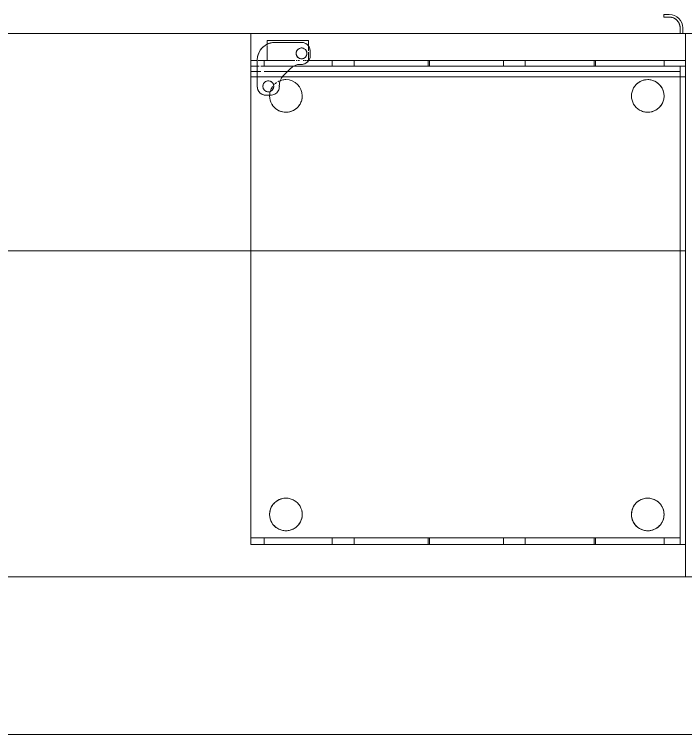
# Model space of a CAD drawing. Header units: inches. Extents: x -430 to 361, y -510 to 778.
# Drawn here: x 26.55 to 57.42, y -358.04 to -324.92 of the extents above; entities that cross this region are included whole.
import ezdxf

# ---------------------------------------------------------------- set-up
doc = ezdxf.new("R2010")
doc.units = ezdxf.units.IN
doc.header["$MEASUREMENT"] = 0
for name, color, linetype, lineweight in [('I-WALL', 8, 'Continuous', 9), ('Q-CASE', 8, 'Continuous', 9), ('Q-SPCQ', 8, 'Continuous', 9)]:
    doc.layers.add(name, color=color, linetype=linetype, lineweight=lineweight)

# ---------------------------------------------------------------- blocks, each defined once
blk = doc.blocks.new('Upper Cabinet - Standard Upper Cabinet-2743165-Test Fit - First Floor Plan')
at = {"layer": 'Q-CASE'}
for p, q in [((48.397, 0), (-47.262, 0)), ((-47.262, 0), (-47.262, -15)), ((-47.262, -15), (114.718, -15))]:
    blk.add_line(p, q, dxfattribs=at)
blk = doc.blocks.new('Equipment_Refrigerator Undercounter_HC_2 - Equipment_Refrigerator Undercounter_HC__VOA-2446914-Test Fit - First Floor Plan')
at = {"layer": 'Q-SPCQ'}
for p, q in [((0, 0), (0, -21.5)), ((0, -21.5), (0, 0)), ((20, 0), (0, 0)), ((0, 0), (0.25, 0)), ((0.25, -0.297), (0.25, 0)), ((0.25, 0), (0.25, -0.297)), ((0.25, 0), (0.985, 0)), ((0.25, 0), (20, 0)), ((20, 0), (0.25, 0)), ((0.25, 0), (0.985, 0)), ((0.25, 0), (0.985, 0)), ((0.25, -21.5), (0.25, 0)), ((0.25, -0.297), (0.25, 0)), ((0.985, -0.297), (0.25, -0.297)), ((0.25, -0.297), (20, -0.297)), ((0.25, -21.5), (0.25, -0.297)), ((0.985, 0), (4.149, 0)), ((4.149, 0), (0.985, 0)), ((0.985, 0), (4.149, 0)), ((4.149, 0), (0.985, 0)), ((0.985, 0), (4.149, 0)), ((4.149, 0), (0.985, 0)), ((0.985, 0), (4.149, 0)), ((4.149, 0), (0.985, 0)), ((0.985, 0), (4.149, 0)), ((4.149, 0), (0.985, 0)), ((0.985, 0), (4.149, 0)), ((4.149, 0), (0.985, 0)), ((0.985, 0), (4.149, 0)), ((0.985, 0), (0.985, -0.297)), ((0.985, -0.297), (0.985, 0)), ((0.985, 0), (0.985, -0.297)), ((0.985, -0.297), (0.985, 0)), ((0.985, 0), (0.985, -0.297)), ((0.985, -0.297), (0.985, 0)), ((0.985, 0), (0.985, -0.297)), ((0.985, -0.297), (0.985, 0)), ((0.985, 0), (0.985, -0.297)), ((0.985, -0.297), (0.985, 0)), ((0.985, 0), (0.985, -0.297)), ((0.985, -0.297), (0.985, 0)), ((0.985, 0), (4.149, 0)), ((0.985, 0), (4.149, 0)), ((4.149, -0.297), (0.985, -0.297)), ((4.149, -0.297), (0.985, -0.297)), ((0.985, -0.297), (4.149, -0.297)), ((4.149, -0.297), (0.985, -0.297)), ((0.985, -0.297), (4.149, -0.297)), ((4.149, -0.297), (0.985, -0.297)), ((0.985, -0.297), (4.149, -0.297)), ((4.149, -0.297), (0.985, -0.297)), ((0.985, -0.297), (4.149, -0.297)), ((4.149, -0.297), (0.985, -0.297)), ((0.985, -0.297), (4.149, -0.297)), ((4.149, -0.297), (0.985, -0.297)), ((0.985, -0.297), (4.149, -0.297)), ((4.149, 0), (4.211, 0)), ((4.149, 0), (4.149, -0.297)), ((4.149, -0.297), (4.149, 0)), ((4.149, 0), (4.149, -0.297)), ((4.149, -0.297), (4.149, 0)), ((4.149, 0), (4.149, -0.297)), ((4.149, -0.297), (4.149, 0)), ((4.149, 0), (4.149, -0.297)), ((4.149, -0.297), (4.149, 0)), ((4.149, 0), (4.149, -0.297)), ((4.149, -0.297), (4.149, 0)), ((4.149, 0), (4.149, -0.297)), ((4.149, -0.297), (4.149, 0)), ((4.149, 0), (4.211, 0)), ((4.149, 0), (4.211, 0)), ((4.211, -0.297), (4.149, -0.297)), ((4.211, 0), (7.375, 0)), ((7.375, 0), (4.211, 0)), ((4.211, 0), (7.375, 0)), ((7.375, 0), (4.211, 0)), ((4.211, 0), (7.375, 0)), ((7.375, 0), (4.211, 0)), ((4.211, 0), (7.375, 0)), ((7.375, 0), (4.211, 0)), ((4.211, 0), (7.375, 0)), ((7.375, 0), (4.211, 0)), ((4.211, 0), (7.375, 0)), ((7.375, 0), (4.211, 0)), ((4.211, 0), (7.375, 0)), ((4.211, 0), (4.211, -0.297)), ((4.211, -0.297), (4.211, 0)), ((4.211, 0), (4.211, -0.297)), ((4.211, -0.297), (4.211, 0)), ((4.211, 0), (4.211, -0.297)), ((4.211, -0.297), (4.211, 0)), ((4.211, 0), (4.211, -0.297)), ((4.211, -0.297), (4.211, 0)), ((4.211, 0), (4.211, -0.297)), ((4.211, -0.297), (4.211, 0)), ((4.211, 0), (4.211, -0.297)), ((4.211, -0.297), (4.211, 0)), ((4.211, 0), (7.375, 0)), ((4.211, 0), (7.375, 0)), ((7.375, -0.297), (4.211, -0.297)), ((7.375, -0.297), (4.211, -0.297)), ((4.211, -0.297), (7.375, -0.297)), ((7.375, -0.297), (4.211, -0.297)), ((4.211, -0.297), (7.375, -0.297)), ((7.375, -0.297), (4.211, -0.297)), ((4.211, -0.297), (7.375, -0.297)), ((7.375, -0.297), (4.211, -0.297)), ((4.211, -0.297), (7.375, -0.297)), ((7.375, -0.297), (4.211, -0.297)), ((4.211, -0.297), (7.375, -0.297)), ((7.375, -0.297), (4.211, -0.297)), ((4.211, -0.297), (7.375, -0.297)), ((7.375, 0), (8.375, 0)), ((7.375, 0), (7.375, -0.297)), ((7.375, -0.297), (7.375, 0)), ((7.375, 0), (7.375, -0.297)), ((7.375, -0.297), (7.375, 0)), ((7.375, 0), (7.375, -0.297)), ((7.375, -0.297), (7.375, 0)), ((7.375, 0), (7.375, -0.297)), ((7.375, -0.297), (7.375, 0)), ((7.375, 0), (7.375, -0.297)), ((7.375, -0.297), (7.375, 0)), ((7.375, 0), (7.375, -0.297)), ((7.375, -0.297), (7.375, 0)), ((7.375, 0), (8.375, 0)), ((7.375, 0), (8.375, 0)), ((8.375, -0.297), (7.375, -0.297)), ((8.375, 0), (11.781, 0)), ((11.781, 0), (8.375, 0)), ((8.375, 0), (11.781, 0)), ((11.781, 0), (8.375, 0)), ((8.375, 0), (11.781, 0)), ((11.781, 0), (8.375, 0)), ((8.375, 0), (11.781, 0)), ((11.781, 0), (8.375, 0)), ((8.375, 0), (11.781, 0)), ((11.781, 0), (8.375, 0)), ((8.375, 0), (11.781, 0)), ((11.781, 0), (8.375, 0)), ((8.375, 0), (11.781, 0)), ((8.375, 0), (8.375, -0.297)), ((8.375, -0.297), (8.375, 0)), ((8.375, 0), (8.375, -0.297)), ((8.375, -0.297), (8.375, 0)), ((8.375, 0), (8.375, -0.297)), ((8.375, -0.297), (8.375, 0)), ((8.375, 0), (8.375, -0.297)), ((8.375, -0.297), (8.375, 0)), ((8.375, 0), (8.375, -0.297)), ((8.375, -0.297), (8.375, 0)), ((8.375, 0), (8.375, -0.297)), ((8.375, -0.297), (8.375, 0)), ((8.375, 0), (11.781, 0)), ((8.375, 0), (11.781, 0)), ((11.781, -0.297), (8.375, -0.297)), ((11.781, -0.297), (8.375, -0.297)), ((8.375, -0.297), (11.781, -0.297)), ((11.781, -0.297), (8.375, -0.297)), ((8.375, -0.297), (11.781, -0.297)), ((11.781, -0.297), (8.375, -0.297)), ((8.375, -0.297), (11.781, -0.297)), ((11.781, -0.297), (8.375, -0.297)), ((8.375, -0.297), (11.781, -0.297)), ((11.781, -0.297), (8.375, -0.297)), ((8.375, -0.297), (11.781, -0.297)), ((11.781, -0.297), (8.375, -0.297)), ((8.375, -0.297), (11.781, -0.297)), ((11.781, 0), (11.844, 0)), ((11.781, 0), (11.781, -0.297)), ((11.781, -0.297), (11.781, 0)), ((11.781, 0), (11.781, -0.297)), ((11.781, -0.297), (11.781, 0)), ((11.781, 0), (11.781, -0.297)), ((11.781, -0.297), (11.781, 0)), ((11.781, 0), (11.781, -0.297)), ((11.781, -0.297), (11.781, 0)), ((11.781, 0), (11.781, -0.297)), ((11.781, -0.297), (11.781, 0)), ((11.781, 0), (11.781, -0.297)), ((11.781, -0.297), (11.781, 0)), ((11.781, 0), (11.844, 0)), ((11.781, 0), (11.844, 0)), ((11.844, -0.297), (11.781, -0.297)), ((11.844, 0), (15.25, 0)), ((15.25, 0), (11.844, 0)), ((11.844, 0), (15.25, 0)), ((15.25, 0), (11.844, 0)), ((11.844, 0), (15.25, 0)), ((15.25, 0), (11.844, 0)), ((11.844, 0), (15.25, 0)), ((15.25, 0), (11.844, 0)), ((11.844, 0), (15.25, 0)), ((15.25, 0), (11.844, 0)), ((11.844, 0), (15.25, 0)), ((15.25, 0), (11.844, 0)), ((11.844, 0), (15.25, 0)), ((11.844, 0), (11.844, -0.297)), ((11.844, -0.297), (11.844, 0)), ((11.844, 0), (11.844, -0.297)), ((11.844, -0.297), (11.844, 0)), ((11.844, 0), (11.844, -0.297)), ((11.844, -0.297), (11.844, 0)), ((11.844, 0), (11.844, -0.297)), ((11.844, -0.297), (11.844, 0)), ((11.844, 0), (11.844, -0.297)), ((11.844, -0.297), (11.844, 0)), ((11.844, 0), (11.844, -0.297)), ((11.844, -0.297), (11.844, 0)), ((11.844, 0), (15.25, 0)), ((11.844, 0), (15.25, 0)), ((15.25, -0.297), (11.844, -0.297)), ((15.25, -0.297), (11.844, -0.297)), ((11.844, -0.297), (15.25, -0.297)), ((15.25, -0.297), (11.844, -0.297)), ((11.844, -0.297), (15.25, -0.297)), ((15.25, -0.297), (11.844, -0.297)), ((11.844, -0.297), (15.25, -0.297)), ((15.25, -0.297), (11.844, -0.297)), ((11.844, -0.297), (15.25, -0.297)), ((15.25, -0.297), (11.844, -0.297)), ((11.844, -0.297), (15.25, -0.297)), ((15.25, -0.297), (11.844, -0.297)), ((11.844, -0.297), (15.25, -0.297)), ((15.25, 0), (16.25, 0)), ((15.25, 0), (15.25, -0.297)), ((15.25, -0.297), (15.25, 0)), ((15.25, 0), (15.25, -0.297)), ((15.25, -0.297), (15.25, 0)), ((15.25, 0), (15.25, -0.297)), ((15.25, -0.297), (15.25, 0)), ((15.25, 0), (15.25, -0.297)), ((15.25, -0.297), (15.25, 0)), ((15.25, 0), (15.25, -0.297)), ((15.25, -0.297), (15.25, 0)), ((15.25, 0), (15.25, -0.297)), ((15.25, -0.297), (15.25, 0)), ((15.25, 0), (16.25, 0)), ((15.25, 0), (16.25, 0)), ((16.25, -0.297), (15.25, -0.297)), ((16.25, 0), (19.383, 0)), ((19.383, 0), (16.25, 0)), ((16.25, 0), (19.383, 0)), ((19.383, 0), (16.25, 0)), ((16.25, 0), (19.383, 0)), ((19.383, 0), (16.25, 0)), ((16.25, 0), (19.383, 0)), ((19.383, 0), (16.25, 0)), ((16.25, 0), (19.383, 0)), ((19.383, 0), (16.25, 0)), ((16.25, 0), (19.383, 0)), ((19.383, 0), (16.25, 0)), ((16.25, 0), (19.383, 0)), ((16.25, 0), (16.25, -0.297)), ((16.25, -0.297), (16.25, 0)), ((16.25, 0), (16.25, -0.297)), ((16.25, -0.297), (16.25, 0)), ((16.25, 0), (16.25, -0.297)), ((16.25, -0.297), (16.25, 0)), ((16.25, 0), (16.25, -0.297)), ((16.25, -0.297), (16.25, 0)), ((16.25, 0), (16.25, -0.297)), ((16.25, -0.297), (16.25, 0)), ((16.25, 0), (16.25, -0.297)), ((16.25, -0.297), (16.25, 0)), ((16.25, 0), (19.383, 0)), ((16.25, 0), (19.383, 0)), ((19.383, -0.297), (16.25, -0.297)), ((19.383, -0.297), (16.25, -0.297)), ((16.25, -0.297), (19.383, -0.297)), ((19.383, -0.297), (16.25, -0.297)), ((16.25, -0.297), (19.383, -0.297)), ((19.383, -0.297), (16.25, -0.297)), ((16.25, -0.297), (19.383, -0.297)), ((19.383, -0.297), (16.25, -0.297)), ((16.25, -0.297), (19.383, -0.297)), ((19.383, -0.297), (16.25, -0.297)), ((16.25, -0.297), (19.383, -0.297)), ((19.383, -0.297), (16.25, -0.297)), ((16.25, -0.297), (19.383, -0.297)), ((19.383, 0), (20, 0)), ((19.383, 0), (19.383, -0.297)), ((19.383, -0.297), (19.383, 0)), ((19.383, 0), (19.383, -0.297)), ((19.383, -0.297), (19.383, 0)), ((19.383, 0), (19.383, -0.297)), ((19.383, -0.297), (19.383, 0)), ((19.383, 0), (19.383, -0.297)), ((19.383, -0.297), (19.383, 0)), ((19.383, 0), (19.383, -0.297)), ((19.383, -0.297), (19.383, 0)), ((19.383, 0), (19.383, -0.297)), ((19.383, -0.297), (19.383, 0)), ((19.383, 0), (20, 0)), ((19.383, 0), (20, 0)), ((20, -0.297), (19.383, -0.297)), ((20, -0.297), (20, 0)), ((20, 0), (20, -0.297)), ((20, 0), (20, -21.5)), ((20, -21.5), (20, 0)), ((20, -0.297), (20, 0)), ((20, 0), (20, -0.297)), ((20, -21.5), (20, -0.297)), ((20, -0.297), (20, -21.5)), ((19.093, -20.656), (19.296, -20.656)), ((19.296, -20.656), (19.093, -20.656)), ((18.688, -21.114), (18.688, -21.062)), ((18.688, -21.062), (18.688, -21.114)), ((19.701, -21.062), (19.701, -22.278)), ((19.701, -22.278), (19.701, -21.062)), ((0, -21.5), (18.543, -21.5)), ((0, -21.5), (0.25, -21.5)), ((0, -22), (0, -21.5)), ((0, -21.5), (0, -22)), ((0, -21.5), (0.25, -21.5)), ((0, -21.5), (0.25, -21.5)), ((18.543, -21.5), (0.25, -21.5)), ((0.25, -21.5), (18.543, -21.5)), ((0.25, -21.5), (18.543, -21.5)), ((18.543, -21.5), (0.25, -21.5)), ((0.25, -21.5), (18.543, -21.5)), ((0.25, -21.5), (18.543, -21.5)), ((0.25, -21.5), (18.543, -21.5)), ((0.25, -22), (0.25, -21.5)), ((0.25, -22), (0.25, -21.5)), ((0.25, -21.5), (0.25, -21.75)), ((0.25, -21.75), (0.25, -21.5)), ((18.543, -21.5), (0.25, -21.5)), ((0.25, -21.5), (18.543, -21.5)), ((19.701, -21.5), (18.543, -21.5)), ((18.543, -21.5), (19.701, -21.5)), ((18.543, -21.5), (19.701, -21.5)), ((18.543, -21.5), (19.701, -21.5)), ((19.701, -21.5), (18.543, -21.5)), ((18.543, -21.5), (19.701, -21.5)), ((18.543, -21.5), (19.701, -21.5)), ((18.543, -21.5), (19.701, -21.5)), ((19.701, -21.5), (18.543, -21.5)), ((18.543, -21.5), (19.701, -21.5)), ((20, -21.5), (19.701, -21.5)), ((19.701, -21.5), (20, -21.5)), ((19.701, -21.5), (20, -21.5)), ((19.701, -21.5), (20, -21.5)), ((20, -21.5), (19.701, -21.5)), ((19.701, -21.5), (20, -21.5)), ((19.701, -21.5), (20, -21.5)), ((19.701, -21.5), (20, -21.5)), ((20, -21.5), (19.701, -21.5)), ((19.701, -21.5), (20, -21.5)), ((20, -22), (20, -21.5)), ((20, -21.5), (20, -22)), ((20, -22), (20, -21.5)), ((20, -21.5), (20, -22.25)), ((20, -21.5), (20, -21.75)), ((20, -21.75), (20, -21.5)), ((0.25, -21.75), (0.25, -22)), ((0.25, -22), (0.25, -21.75)), ((18.303, -21.75), (0.25, -21.75)), ((0.25, -21.75), (18.303, -21.75)), ((0.25, -21.75), (18.303, -21.75)), ((0.25, -21.75), (18.303, -21.75)), ((18.156, -21.897), (18.509, -21.544)), ((18.509, -21.544), (18.156, -21.897)), ((19.39, -21.75), (18.303, -21.75)), ((18.303, -21.75), (19.39, -21.75)), ((18.303, -21.75), (19.39, -21.75)), ((18.303, -21.75), (19.39, -21.75)), ((19.701, -21.75), (19.533, -21.75)), ((19.533, -21.75), (19.701, -21.75)), ((19.533, -21.75), (19.701, -21.75)), ((19.533, -21.75), (19.701, -21.75)), ((20, -21.75), (19.701, -21.75)), ((19.701, -21.75), (20, -21.75)), ((19.701, -21.75), (20, -21.75)), ((19.701, -21.75), (20, -21.75)), ((20, -21.75), (20, -22)), ((20, -22), (20, -21.75)), ((0, -22.25), (0, -22)), ((0, -22), (0, -22.25)), ((0, -23.5), (0, -22)), ((0, -22), (0, -23.5)), ((0, -22), (0.25, -22)), ((0, -22), (18.015, -22)), ((0.25, -22), (18.015, -22)), ((0.985, -22), (0.25, -22)), ((0.25, -22), (18.015, -22)), ((0.25, -22), (18.015, -22)), ((0.25, -22), (18.015, -22)), ((0.985, -22.25), (0.985, -22)), ((0.985, -22), (0.985, -22.25)), ((0.985, -22.25), (0.985, -22)), ((0.985, -22), (0.985, -22.25)), ((0.985, -22.25), (0.985, -22)), ((0.985, -22), (0.985, -22.25)), ((0.985, -22.25), (0.985, -22)), ((0.985, -22), (0.985, -22.25)), ((0.985, -22.25), (0.985, -22)), ((0.985, -22), (0.985, -22.25)), ((0.985, -22.25), (0.985, -22)), ((0.985, -22), (0.985, -22.25)), ((0.985, -22), (4.149, -22)), ((4.149, -22), (0.985, -22)), ((0.985, -22), (4.149, -22)), ((4.149, -22), (0.985, -22)), ((0.985, -22), (4.149, -22)), ((4.149, -22), (0.985, -22)), ((0.985, -22), (4.149, -22)), ((4.149, -22), (0.985, -22)), ((0.985, -22), (4.149, -22)), ((4.149, -22), (0.985, -22)), ((0.985, -22), (4.149, -22)), ((4.149, -22), (0.985, -22)), ((4.149, -22), (0.985, -22)), ((4.149, -22.25), (4.149, -22)), ((4.149, -22), (4.149, -22.25)), ((4.149, -22.25), (4.149, -22)), ((4.149, -22), (4.149, -22.25)), ((4.149, -22.25), (4.149, -22)), ((4.149, -22), (4.149, -22.25)), ((4.149, -22.25), (4.149, -22)), ((4.149, -22), (4.149, -22.25)), ((4.149, -22.25), (4.149, -22)), ((4.149, -22), (4.149, -22.25)), ((4.149, -22.25), (4.149, -22)), ((4.149, -22), (4.149, -22.25)), ((4.211, -22), (4.149, -22)), ((4.211, -22.25), (4.211, -22)), ((4.211, -22), (4.211, -22.25)), ((4.211, -22.25), (4.211, -22)), ((4.211, -22), (4.211, -22.25)), ((4.211, -22.25), (4.211, -22)), ((4.211, -22), (4.211, -22.25)), ((4.211, -22.25), (4.211, -22)), ((4.211, -22), (4.211, -22.25)), ((4.211, -22.25), (4.211, -22)), ((4.211, -22), (4.211, -22.25)), ((4.211, -22.25), (4.211, -22)), ((4.211, -22), (4.211, -22.25)), ((4.211, -22), (7.375, -22)), ((7.375, -22), (4.211, -22)), ((4.211, -22), (7.375, -22)), ((7.375, -22), (4.211, -22)), ((4.211, -22), (7.375, -22)), ((7.375, -22), (4.211, -22)), ((4.211, -22), (7.375, -22)), ((7.375, -22), (4.211, -22)), ((4.211, -22), (7.375, -22)), ((7.375, -22), (4.211, -22)), ((4.211, -22), (7.375, -22)), ((7.375, -22), (4.211, -22)), ((7.375, -22), (4.211, -22)), ((7.375, -22.25), (7.375, -22)), ((7.375, -22), (7.375, -22.25)), ((7.375, -22.25), (7.375, -22)), ((7.375, -22), (7.375, -22.25)), ((7.375, -22.25), (7.375, -22)), ((7.375, -22), (7.375, -22.25)), ((7.375, -22.25), (7.375, -22)), ((7.375, -22), (7.375, -22.25)), ((7.375, -22.25), (7.375, -22)), ((7.375, -22), (7.375, -22.25)), ((7.375, -22.25), (7.375, -22)), ((7.375, -22), (7.375, -22.25)), ((8.375, -22), (7.375, -22)), ((8.375, -22.25), (8.375, -22)), ((8.375, -22), (8.375, -22.25)), ((8.375, -22.25), (8.375, -22)), ((8.375, -22), (8.375, -22.25)), ((8.375, -22.25), (8.375, -22)), ((8.375, -22), (8.375, -22.25)), ((8.375, -22.25), (8.375, -22)), ((8.375, -22), (8.375, -22.25)), ((8.375, -22.25), (8.375, -22)), ((8.375, -22), (8.375, -22.25)), ((8.375, -22.25), (8.375, -22)), ((8.375, -22), (8.375, -22.25)), ((8.375, -22), (11.781, -22)), ((11.781, -22), (8.375, -22)), ((8.375, -22), (11.781, -22)), ((11.781, -22), (8.375, -22)), ((8.375, -22), (11.781, -22)), ((11.781, -22), (8.375, -22)), ((8.375, -22), (11.781, -22)), ((11.781, -22), (8.375, -22)), ((8.375, -22), (11.781, -22)), ((11.781, -22), (8.375, -22)), ((8.375, -22), (11.781, -22)), ((11.781, -22), (8.375, -22)), ((11.781, -22), (8.375, -22)), ((11.781, -22.25), (11.781, -22)), ((11.781, -22), (11.781, -22.25)), ((11.781, -22.25), (11.781, -22)), ((11.781, -22), (11.781, -22.25)), ((11.781, -22.25), (11.781, -22)), ((11.781, -22), (11.781, -22.25)), ((11.781, -22.25), (11.781, -22)), ((11.781, -22), (11.781, -22.25)), ((11.781, -22.25), (11.781, -22)), ((11.781, -22), (11.781, -22.25)), ((11.781, -22.25), (11.781, -22)), ((11.781, -22), (11.781, -22.25)), ((11.844, -22), (11.781, -22)), ((11.844, -22.25), (11.844, -22)), ((11.844, -22), (11.844, -22.25)), ((11.844, -22.25), (11.844, -22)), ((11.844, -22), (11.844, -22.25)), ((11.844, -22.25), (11.844, -22)), ((11.844, -22), (11.844, -22.25)), ((11.844, -22.25), (11.844, -22)), ((11.844, -22), (11.844, -22.25)), ((11.844, -22.25), (11.844, -22)), ((11.844, -22), (11.844, -22.25)), ((11.844, -22.25), (11.844, -22)), ((11.844, -22), (11.844, -22.25)), ((11.844, -22), (15.25, -22)), ((15.25, -22), (11.844, -22)), ((11.844, -22), (15.25, -22)), ((15.25, -22), (11.844, -22)), ((11.844, -22), (15.25, -22)), ((15.25, -22), (11.844, -22)), ((11.844, -22), (15.25, -22)), ((15.25, -22), (11.844, -22)), ((11.844, -22), (15.25, -22)), ((15.25, -22), (11.844, -22)), ((11.844, -22), (15.25, -22)), ((15.25, -22), (11.844, -22)), ((15.25, -22), (11.844, -22)), ((15.25, -22.25), (15.25, -22)), ((15.25, -22), (15.25, -22.25)), ((15.25, -22.25), (15.25, -22)), ((15.25, -22), (15.25, -22.25)), ((15.25, -22.25), (15.25, -22)), ((15.25, -22), (15.25, -22.25)), ((15.25, -22.25), (15.25, -22)), ((15.25, -22), (15.25, -22.25)), ((15.25, -22.25), (15.25, -22)), ((15.25, -22), (15.25, -22.25)), ((15.25, -22.25), (15.25, -22)), ((15.25, -22), (15.25, -22.25)), ((16.25, -22), (15.25, -22)), ((16.25, -22.25), (16.25, -22)), ((16.25, -22), (16.25, -22.25)), ((16.25, -22.25), (16.25, -22)), ((16.25, -22), (16.25, -22.25)), ((16.25, -22.25), (16.25, -22)), ((16.25, -22), (16.25, -22.25)), ((16.25, -22.25), (16.25, -22)), ((16.25, -22), (16.25, -22.25)), ((16.25, -22.25), (16.25, -22)), ((16.25, -22), (16.25, -22.25)), ((16.25, -22.25), (16.25, -22)), ((16.25, -22), (16.25, -22.25)), ((16.25, -22), (18.015, -22)), ((18.015, -22), (16.25, -22)), ((16.25, -22), (18.015, -22)), ((18.015, -22), (16.25, -22)), ((16.25, -22), (18.015, -22)), ((18.015, -22), (16.25, -22)), ((16.25, -22), (18.015, -22)), ((18.015, -22), (16.25, -22)), ((16.25, -22), (18.015, -22)), ((18.015, -22), (16.25, -22)), ((16.25, -22), (18.015, -22)), ((18.015, -22), (16.25, -22)), ((18.015, -22), (16.25, -22)), ((17.674, -22.075), (17.726, -22.075)), ((17.726, -22.075), (17.674, -22.075)), ((18.029, -22), (19.383, -22)), ((19.383, -22), (18.029, -22)), ((18.029, -22), (19.383, -22)), ((19.383, -22), (18.029, -22)), ((18.029, -22), (19.383, -22)), ((19.383, -22), (18.029, -22)), ((18.029, -22), (19.383, -22)), ((19.383, -22), (18.029, -22)), ((18.029, -22), (19.383, -22)), ((19.383, -22), (18.029, -22)), ((18.029, -22), (19.383, -22)), ((19.383, -22), (18.029, -22)), ((18.029, -22), (19.538, -22)), ((19.383, -22), (18.029, -22)), ((18.029, -22), (19.538, -22)), ((18.029, -22), (19.538, -22)), ((18.029, -22), (19.538, -22)), ((18.029, -22), (19.538, -22)), ((19.383, -22.25), (19.383, -22)), ((19.383, -22), (19.383, -22.25)), ((19.383, -22.25), (19.383, -22)), ((19.383, -22), (19.383, -22.25)), ((19.383, -22.25), (19.383, -22)), ((19.383, -22), (19.383, -22.25)), ((19.383, -22.25), (19.383, -22)), ((19.383, -22), (19.383, -22.25)), ((19.383, -22.25), (19.383, -22)), ((19.383, -22), (19.383, -22.25)), ((19.383, -22.25), (19.383, -22)), ((19.383, -22), (19.383, -22.25)), ((19.538, -22), (19.383, -22)), ((19.613, -22), (19.701, -22)), ((19.701, -22), (19.613, -22)), ((19.613, -22), (19.701, -22)), ((19.613, -22), (19.701, -22)), ((19.613, -22), (19.701, -22)), ((19.613, -22), (19.701, -22)), ((19.701, -22), (20, -22)), ((20, -22), (19.701, -22)), ((19.701, -22), (20, -22)), ((19.701, -22), (20, -22)), ((19.701, -22), (20, -22)), ((19.701, -22), (20, -22)), ((20, -22.25), (20, -22)), ((20, -23.5), (20, -22)), ((20, -22), (20, -23.5)), ((0.985, -22.25), (0, -22.25)), ((0, -22.25), (17.344, -22.25)), ((4.149, -22.25), (0.985, -22.25)), ((4.149, -22.25), (0.985, -22.25)), ((0.985, -22.25), (4.149, -22.25)), ((4.149, -22.25), (0.985, -22.25)), ((0.985, -22.25), (4.149, -22.25)), ((4.149, -22.25), (0.985, -22.25)), ((0.985, -22.25), (4.149, -22.25)), ((4.149, -22.25), (0.985, -22.25)), ((0.985, -22.25), (4.149, -22.25)), ((4.149, -22.25), (0.985, -22.25)), ((0.985, -22.25), (4.149, -22.25)), ((4.149, -22.25), (0.985, -22.25)), ((0.985, -22.25), (4.149, -22.25)), ((4.211, -22.25), (4.149, -22.25)), ((7.375, -22.25), (4.211, -22.25)), ((7.375, -22.25), (4.211, -22.25)), ((4.211, -22.25), (7.375, -22.25)), ((7.375, -22.25), (4.211, -22.25)), ((4.211, -22.25), (7.375, -22.25)), ((7.375, -22.25), (4.211, -22.25)), ((4.211, -22.25), (7.375, -22.25)), ((7.375, -22.25), (4.211, -22.25)), ((4.211, -22.25), (7.375, -22.25)), ((7.375, -22.25), (4.211, -22.25)), ((4.211, -22.25), (7.375, -22.25)), ((7.375, -22.25), (4.211, -22.25)), ((4.211, -22.25), (7.375, -22.25)), ((8.375, -22.25), (7.375, -22.25)), ((11.781, -22.25), (8.375, -22.25)), ((11.781, -22.25), (8.375, -22.25)), ((8.375, -22.25), (11.781, -22.25)), ((11.781, -22.25), (8.375, -22.25)), ((8.375, -22.25), (11.781, -22.25)), ((11.781, -22.25), (8.375, -22.25)), ((8.375, -22.25), (11.781, -22.25)), ((11.781, -22.25), (8.375, -22.25)), ((8.375, -22.25), (11.781, -22.25)), ((11.781, -22.25), (8.375, -22.25)), ((8.375, -22.25), (11.781, -22.25)), ((11.781, -22.25), (8.375, -22.25)), ((8.375, -22.25), (11.781, -22.25)), ((11.844, -22.25), (11.781, -22.25)), ((15.25, -22.25), (11.844, -22.25)), ((15.25, -22.25), (11.844, -22.25)), ((11.844, -22.25), (15.25, -22.25)), ((15.25, -22.25), (11.844, -22.25)), ((11.844, -22.25), (15.25, -22.25)), ((15.25, -22.25), (11.844, -22.25)), ((11.844, -22.25), (15.25, -22.25)), ((15.25, -22.25), (11.844, -22.25)), ((11.844, -22.25), (15.25, -22.25)), ((15.25, -22.25), (11.844, -22.25)), ((11.844, -22.25), (15.25, -22.25)), ((15.25, -22.25), (11.844, -22.25)), ((11.844, -22.25), (15.25, -22.25)), ((16.25, -22.25), (15.25, -22.25)), ((17.344, -22.25), (16.25, -22.25)), ((17.344, -22.25), (16.25, -22.25)), ((16.25, -22.25), (17.344, -22.25)), ((17.344, -22.25), (16.25, -22.25)), ((16.25, -22.25), (17.344, -22.25)), ((17.344, -22.25), (16.25, -22.25)), ((16.25, -22.25), (17.344, -22.25)), ((17.344, -22.25), (16.25, -22.25)), ((16.25, -22.25), (17.344, -22.25)), ((17.344, -22.25), (16.25, -22.25)), ((16.25, -22.25), (17.344, -22.25)), ((17.344, -22.25), (16.25, -22.25)), ((16.25, -22.25), (17.344, -22.25)), ((17.268, -22.684), (17.268, -22.481)), ((17.268, -22.481), (17.268, -22.684)), ((17.344, -22.25), (17.414, -22.25)), ((17.346, -22.385), (17.346, -22.25)), ((17.346, -22.25), (17.346, -22.296)), ((17.346, -22.25), (17.414, -22.25)), ((17.346, -22.25), (17.414, -22.25)), ((17.414, -22.25), (17.346, -22.25)), ((17.414, -22.25), (17.346, -22.25)), ((17.346, -22.25), (17.414, -22.25)), ((17.414, -22.25), (17.346, -22.25)), ((17.346, -22.25), (17.414, -22.25)), ((17.414, -22.25), (17.346, -22.25)), ((17.346, -22.25), (17.414, -22.25)), ((17.414, -22.25), (17.346, -22.25)), ((17.346, -22.25), (17.414, -22.25)), ((17.414, -22.25), (17.346, -22.25)), ((17.346, -22.25), (17.414, -22.25)), ((17.414, -22.25), (17.346, -22.25)), ((17.346, -22.25), (17.414, -22.25)), ((17.346, -22.304), (17.346, -22.393)), ((17.346, -22.393), (17.346, -22.423)), ((17.346, -22.471), (17.346, -22.407)), ((17.346, -22.423), (17.346, -22.449)), ((17.346, -22.449), (17.346, -22.454)), ((17.346, -22.454), (17.346, -22.469)), ((17.346, -22.469), (17.346, -22.562)), ((17.437, -22.25), (17.507, -22.25)), ((17.437, -22.25), (17.507, -22.25)), ((17.507, -22.25), (17.437, -22.25)), ((17.437, -22.25), (17.507, -22.25)), ((17.507, -22.25), (17.437, -22.25)), ((17.437, -22.25), (17.507, -22.25)), ((17.507, -22.25), (17.437, -22.25)), ((17.437, -22.25), (17.507, -22.25)), ((17.507, -22.25), (17.437, -22.25)), ((17.437, -22.25), (17.507, -22.25)), ((17.507, -22.25), (17.437, -22.25)), ((17.437, -22.25), (17.507, -22.25)), ((17.507, -22.25), (17.437, -22.25)), ((17.437, -22.25), (17.507, -22.25)), ((17.507, -22.25), (17.437, -22.25)), ((17.437, -22.25), (17.507, -22.25)), ((17.546, -22.25), (17.59, -22.25)), ((17.546, -22.25), (17.59, -22.25)), ((17.59, -22.25), (17.546, -22.25)), ((17.546, -22.25), (17.59, -22.25)), ((17.59, -22.25), (17.546, -22.25)), ((17.546, -22.25), (17.59, -22.25)), ((17.59, -22.25), (17.546, -22.25)), ((17.546, -22.25), (17.59, -22.25)), ((17.59, -22.25), (17.546, -22.25)), ((17.546, -22.25), (17.59, -22.25)), ((17.59, -22.25), (17.546, -22.25)), ((17.546, -22.25), (17.59, -22.25)), ((17.59, -22.25), (17.546, -22.25)), ((17.546, -22.25), (17.59, -22.25)), ((17.59, -22.25), (17.546, -22.25)), ((17.546, -22.25), (17.59, -22.25)), ((17.765, -22.25), (17.826, -22.25)), ((17.765, -22.25), (17.826, -22.25)), ((17.826, -22.25), (17.765, -22.25)), ((17.765, -22.25), (17.826, -22.25)), ((17.826, -22.25), (17.765, -22.25)), ((17.765, -22.25), (17.826, -22.25)), ((17.826, -22.25), (17.765, -22.25)), ((17.765, -22.25), (17.826, -22.25)), ((17.826, -22.25), (17.765, -22.25)), ((17.765, -22.25), (17.826, -22.25)), ((17.826, -22.25), (17.765, -22.25)), ((17.765, -22.25), (17.826, -22.25)), ((17.826, -22.25), (17.765, -22.25)), ((17.765, -22.25), (17.826, -22.25)), ((17.826, -22.25), (17.765, -22.25)), ((17.765, -22.25), (17.826, -22.25)), ((17.861, -22.25), (17.914, -22.25)), ((17.861, -22.25), (17.914, -22.25)), ((17.914, -22.25), (17.861, -22.25)), ((17.861, -22.25), (17.914, -22.25)), ((17.914, -22.25), (17.861, -22.25)), ((17.861, -22.25), (17.914, -22.25)), ((17.914, -22.25), (17.861, -22.25)), ((17.861, -22.25), (17.914, -22.25)), ((17.914, -22.25), (17.861, -22.25)), ((17.861, -22.25), (17.914, -22.25)), ((17.914, -22.25), (17.861, -22.25)), ((17.861, -22.25), (17.914, -22.25)), ((17.914, -22.25), (17.861, -22.25)), ((17.861, -22.25), (17.914, -22.25)), ((17.914, -22.25), (17.861, -22.25)), ((17.861, -22.25), (17.914, -22.25)), ((17.97, -22.25), (19.25, -22.25)), ((17.97, -22.25), (19.25, -22.25)), ((19.25, -22.25), (17.97, -22.25)), ((17.97, -22.25), (19.656, -22.25)), ((19.25, -22.25), (17.97, -22.25)), ((17.97, -22.25), (19.25, -22.25)), ((19.25, -22.25), (17.97, -22.25)), ((17.97, -22.25), (19.25, -22.25)), ((19.25, -22.25), (17.97, -22.25)), ((17.97, -22.25), (19.25, -22.25)), ((19.25, -22.25), (17.97, -22.25)), ((17.97, -22.25), (19.25, -22.25)), ((19.25, -22.25), (17.97, -22.25)), ((17.97, -22.25), (19.25, -22.25)), ((19.25, -22.25), (17.97, -22.25)), ((17.97, -22.25), (19.25, -22.25)), ((19.25, -22.393), (19.25, -22.25)), ((19.25, -22.25), (19.25, -22.912)), ((19.383, -22.25), (19.25, -22.25)), ((19.383, -22.25), (19.25, -22.25)), ((19.25, -22.25), (19.383, -22.25)), ((19.383, -22.25), (19.25, -22.25)), ((19.25, -22.25), (19.383, -22.25)), ((19.383, -22.25), (19.25, -22.25)), ((19.25, -22.25), (19.383, -22.25)), ((19.383, -22.25), (19.25, -22.25)), ((19.25, -22.25), (19.383, -22.25)), ((19.383, -22.25), (19.25, -22.25)), ((19.25, -22.25), (19.383, -22.25)), ((19.383, -22.25), (19.25, -22.25)), ((19.25, -22.25), (19.383, -22.25)), ((19.25, -22.423), (19.25, -22.393)), ((19.25, -22.449), (19.25, -22.423)), ((19.25, -22.454), (19.25, -22.449)), ((19.25, -22.469), (19.25, -22.454)), ((19.25, -22.494), (19.25, -22.469)), ((19.25, -22.601), (19.25, -22.494)), ((19.656, -22.25), (19.383, -22.25)), ((20, -22.25), (19.701, -22.25)), ((19.701, -22.25), (20, -22.25)), ((17.346, -22.631), (17.346, -22.534)), ((17.346, -22.562), (17.346, -22.601)), ((17.346, -22.694), (17.346, -22.758)), ((17.346, -22.758), (17.346, -22.694)), ((17.346, -22.78), (17.346, -22.917)), ((17.346, -22.917), (17.346, -22.78)), ((19.25, -22.912), (19.25, -22.601)), ((17.346, -22.917), (17.346, -23.003)), ((17.346, -23.173), (17.346, -22.917)), ((17.346, -23.003), (17.346, -23.044)), ((17.346, -23.044), (17.346, -23.145)), ((17.346, -23.145), (17.346, -23.164)), ((17.346, -23.164), (17.346, -23.173)), ((17.346, -23.173), (19.25, -23.173)), ((18.89, -23.089), (17.674, -23.089)), ((17.674, -23.089), (18.89, -23.089)), ((19.25, -22.947), (19.25, -23)), ((19.25, -23), (19.25, -22.947)), ((19.25, -23), (19.25, -23.173)), ((19.25, -23.117), (19.25, -23.003)), ((19.25, -23.164), (19.25, -23.117)), ((19.25, -23.173), (19.25, -23.164)), ((20, -23.5), (0, -23.5)), ((0, -23.5), (0.125, -23.5)), ((0.25, -23.5), (0.125, -23.5)), ((0.125, -23.5), (0.125, -23.75)), ((0.125, -23.75), (0.125, -23.5)), ((0.125, -23.5), (0.25, -23.5)), ((0.125, -23.5), (0.25, -23.5)), ((0.25, -23.75), (0.25, -23.5)), ((0.25, -23.5), (0.25, -23.75)), ((0.25, -23.5), (20, -23.5)), ((1, -24.25), (0.75, -24.25)), ((0.75, -24.25), (1, -24.25)), ((0.75, -24.375), (1, -24.375)), ((1, -24.375), (0.75, -24.375)), ((1, -24.375), (1, -24.25)), ((1, -24.25), (1, -24.375))]:
    blk.add_line(p, q, dxfattribs=at)
for centre, radius, start, end in [((1.741, -1.375), 0.75, 105, 180), ((1.741, -1.375), 0.75, 90, 135), ((1.741, -1.375), 0.75, 360, 105), ((1.741, -1.375), 0.75, 30, 90), ((18.384, -1.375), 0.75, 75, 180), ((18.384, -1.375), 0.75, 105, 120), ((18.384, -1.375), 0.75, 90, 105), ((18.384, -1.375), 0.75, 75, 90), ((18.384, -1.375), 0.75, 60, 75), ((18.384, -1.375), 0.75, 360, 75), ((1.741, -1.375), 0.75, 135, 180), ((18.384, -1.375), 0.75, 120, 180), ((18.384, -1.375), 0.75, 360, 60), ((1.741, -1.375), 0.75, 15, 30), ((1.741, -1.375), 0.75, 360, 15), ((1.741, -1.375), 0.75, 180, 225), ((1.741, -1.375), 0.75, 180, 255), ((1.741, -1.375), 0.75, 285, 360), ((1.741, -1.375), 0.75, 285, 345), ((1.741, -1.375), 0.75, 345, 360), ((18.384, -1.375), 0.75, 180, 240), ((18.384, -1.375), 0.75, 180, 195), ((18.384, -1.375), 0.75, 195, 225), ((18.384, -1.375), 0.75, 255, 360), ((18.384, -1.375), 0.75, 330, 345), ((18.384, -1.375), 0.75, 345, 360), ((1.741, -1.375), 0.75, 225, 255), ((18.384, -1.375), 0.75, 225, 255), ((18.384, -1.375), 0.75, 285, 315), ((18.384, -1.375), 0.75, 315, 330), ((1.741, -1.375), 0.75, 255, 285), ((1.741, -1.375), 0.75, 255, 285), ((18.384, -1.375), 0.75, 240, 255), ((18.384, -1.375), 0.75, 255, 285), ((1.741, -20.625), 0.75, 90, 180), ((1.741, -20.625), 0.75, 30, 150), ((1.741, -20.625), 0.75, 75, 90), ((1.741, -20.625), 0.75, 60, 75), ((1.741, -20.625), 0.75, 0, 60), ((18.384, -20.625), 0.75, 45, 150), ((18.384, -20.625), 0.75, 135, 150), ((18.384, -20.625), 0.75, 60, 135), ((18.384, -20.625), 0.75, 30, 60), ((18.384, -20.625), 0.75, 30, 45), ((1.741, -20.625), 0.75, 165, 180), ((1.741, -20.625), 0.75, 150, 165), ((1.741, -20.625), 0.75, 360, 30), ((18.384, -20.625), 0.75, 150, 180), ((18.384, -20.625), 0.75, 165, 180), ((18.384, -20.625), 0.75, 150, 165), ((18.384, -20.625), 0.75, 0, 30), ((18.384, -20.625), 0.75, 0, 30), ((1.741, -20.625), 0.75, 180, 255), ((1.741, -20.625), 0.75, 180, 210), ((1.741, -20.625), 0.75, 315, 345), ((1.741, -20.625), 0.75, 330, 360), ((1.741, -20.625), 0.75, 345, 360), ((18.384, -20.625), 0.75, 180, 270), ((18.384, -20.625), 0.75, 180, 270), ((19.093, -21.062), 0.406, 150, 165), ((19.093, -21.062), 0.406, 150, 165), ((19.093, -21.062), 0.406, 90, 150), ((19.093, -21.062), 0.406, 135, 150), ((19.093, -21.062), 0.406, 120, 135), ((19.093, -21.062), 0.406, 105, 120), ((19.194, -21.066), 0.25, 0, 180), ((19.093, -21.062), 0.406, 90, 105), ((19.194, -21.066), 0.25, 90, 135), ((18.384, -20.625), 0.75, 330.8287, 341.9513), ((18.384, -20.625), 0.75, 330.8287, 341.9513), ((18.384, -20.625), 0.75, 345, 357.6013), ((18.384, -20.625), 0.75, 345, 357.6013), ((19.194, -21.066), 0.25, 75, 90), ((19.194, -21.066), 0.25, 45, 75), ((19.296, -21.062), 0.406, 75, 90), ((19.296, -21.062), 0.406, 0, 90), ((19.296, -21.062), 0.406, 60, 75), ((19.296, -21.062), 0.406, 15, 60), ((1.741, -20.625), 0.75, 210, 300), ((1.741, -20.625), 0.75, 270, 315), ((1.741, -20.625), 0.75, 300, 330), ((18.079, -21.114), 0.608, 345, 360), ((18.079, -21.114), 0.608, 345, 0), ((19.093, -21.062), 0.406, 165, 180), ((19.093, -21.062), 0.406, 165, 180), ((18.384, -20.625), 0.75, 305.1584, 315), ((18.384, -20.625), 0.75, 305.1584, 315), ((19.194, -21.066), 0.25, 165, 180), ((19.194, -21.066), 0.25, 180, 225), ((19.194, -21.066), 0.25, 180, 240), ((19.194, -21.066), 0.25, 150, 165), ((19.194, -21.066), 0.25, 135, 150), ((18.384, -20.625), 0.75, 324.137, 330), ((18.384, -20.625), 0.75, 324.137, 330), ((19.194, -21.066), 0.25, 225, 330), ((19.194, -21.066), 0.25, 300, 360), ((19.194, -21.066), 0.25, 30, 45), ((19.194, -21.066), 0.25, 0, 30), ((19.194, -21.066), 0.25, 330, 345), ((19.194, -21.066), 0.25, 345, 360), ((19.296, -21.062), 0.406, 0, 15), ((1.741, -20.625), 0.75, 255, 270), ((18.384, -20.625), 0.75, 270, 285), ((18.384, -20.625), 0.75, 270, 285), ((18.079, -21.114), 0.608, 315, 330), ((18.079, -21.114), 0.608, 315, 330), ((18.384, -20.625), 0.75, 285, 290.5938), ((18.384, -20.625), 0.75, 285, 290.5938), ((18.079, -21.114), 0.608, 330, 345), ((18.079, -21.114), 0.608, 330, 345), ((18.384, -20.625), 0.75, 290.5938, 300), ((18.384, -20.625), 0.75, 290.5938, 300), ((19.194, -21.066), 0.25, 240, 300), ((17.674, -22.481), 0.406, 90, 180), ((17.674, -22.481), 0.406, 105, 180), ((17.674, -22.481), 0.406, 90, 105), ((17.726, -21.467), 0.608, 270, 300), ((17.726, -21.467), 0.608, 270, 285), ((17.726, -21.467), 0.608, 285, 300), ((17.726, -21.467), 0.608, 300, 315), ((17.726, -21.467), 0.608, 300, 315), ((17.667, -22.582), 0.25, 0, 180), ((17.667, -22.582), 0.25, 0, 180), ((17.667, -22.582), 0.25, 120, 180), ((17.667, -22.582), 0.25, 150, 180), ((17.667, -22.582), 0.25, 15, 150), ((17.667, -22.582), 0.25, 90, 120), ((17.667, -22.582), 0.25, 75, 90), ((17.667, -22.582), 0.25, 0, 75), ((17.667, -22.582), 0.25, 0, 15), ((18.89, -22.278), 0.811, 270, 360), ((18.89, -22.278), 0.811, 285, 360), ((17.674, -22.684), 0.406, 180, 240), ((17.674, -22.684), 0.406, 180, 195), ((17.674, -22.684), 0.406, 195, 240), ((17.667, -22.582), 0.25, 180, 240), ((17.667, -22.582), 0.25, 180, 270), ((17.667, -22.582), 0.25, 180, 360), ((17.667, -22.582), 0.25, 180, 360), ((17.667, -22.582), 0.25, 240, 285), ((17.667, -22.582), 0.25, 270, 360), ((17.667, -22.582), 0.25, 285, 300), ((17.667, -22.582), 0.25, 300, 315), ((17.667, -22.582), 0.25, 315, 360), ((17.674, -22.684), 0.406, 240, 255), ((17.674, -22.684), 0.406, 240, 270), ((17.674, -22.684), 0.406, 255, 270), ((18.89, -22.278), 0.811, 270, 285), ((0.75, -23.75), 0.625, 180, 270), ((0.75, -23.75), 0.625, 180, 270), ((0.75, -23.75), 0.5, 180, 270), ((0.75, -23.75), 0.5, 180, 195), ((0.75, -23.75), 0.5, 195, 225), ((0.75, -23.75), 0.5, 225, 270)]:
    blk.add_arc(centre, radius, start, end, dxfattribs=at)
blk = doc.blocks.new('Counter Top - L Shaped _No Backsplash_ - Standard Counter Top-2742262-Test Fit - First Floor Plan')
at = {"layer": 'Q-CASE'}
blk.add_line((181.647, 0), (-47.262, 0), dxfattribs=at)

msp = doc.modelspace()

# ---------------------------------------------------------------- linework, layer by layer
at = {"layer": 'I-WALL'}
for p, q in [((77.423, -350.794), (-208.979, -350.794)), ((-38.237, -358.044), (70.173, -358.044))]:
    msp.add_line(p, q, dxfattribs=at)

# ---------------------------------------------------------------- block references
at = {"layer": 'Q-CASE', "rotation": 180}
for name, p in [('Counter Top - L Shaped _No Backsplash_ - Standard Counter Top-2742262-Test Fit - First Floor Plan', (55.161, -325.794)), ('Upper Cabinet - Standard Upper Cabinet-2743165-Test Fit - First Floor Plan', (10.161, -350.794))]:
    msp.add_blockref(name, p, dxfattribs=at)
at = {"layer": 'Q-SPCQ', "rotation": 180}
msp.add_blockref('Equipment_Refrigerator Undercounter_HC_2 - Equipment_Refrigerator Undercounter_HC__VOA-2446914-Test Fit - First Floor Plan', (57.423, -349.294), dxfattribs=at)

doc.saveas('drawing.dxf')
